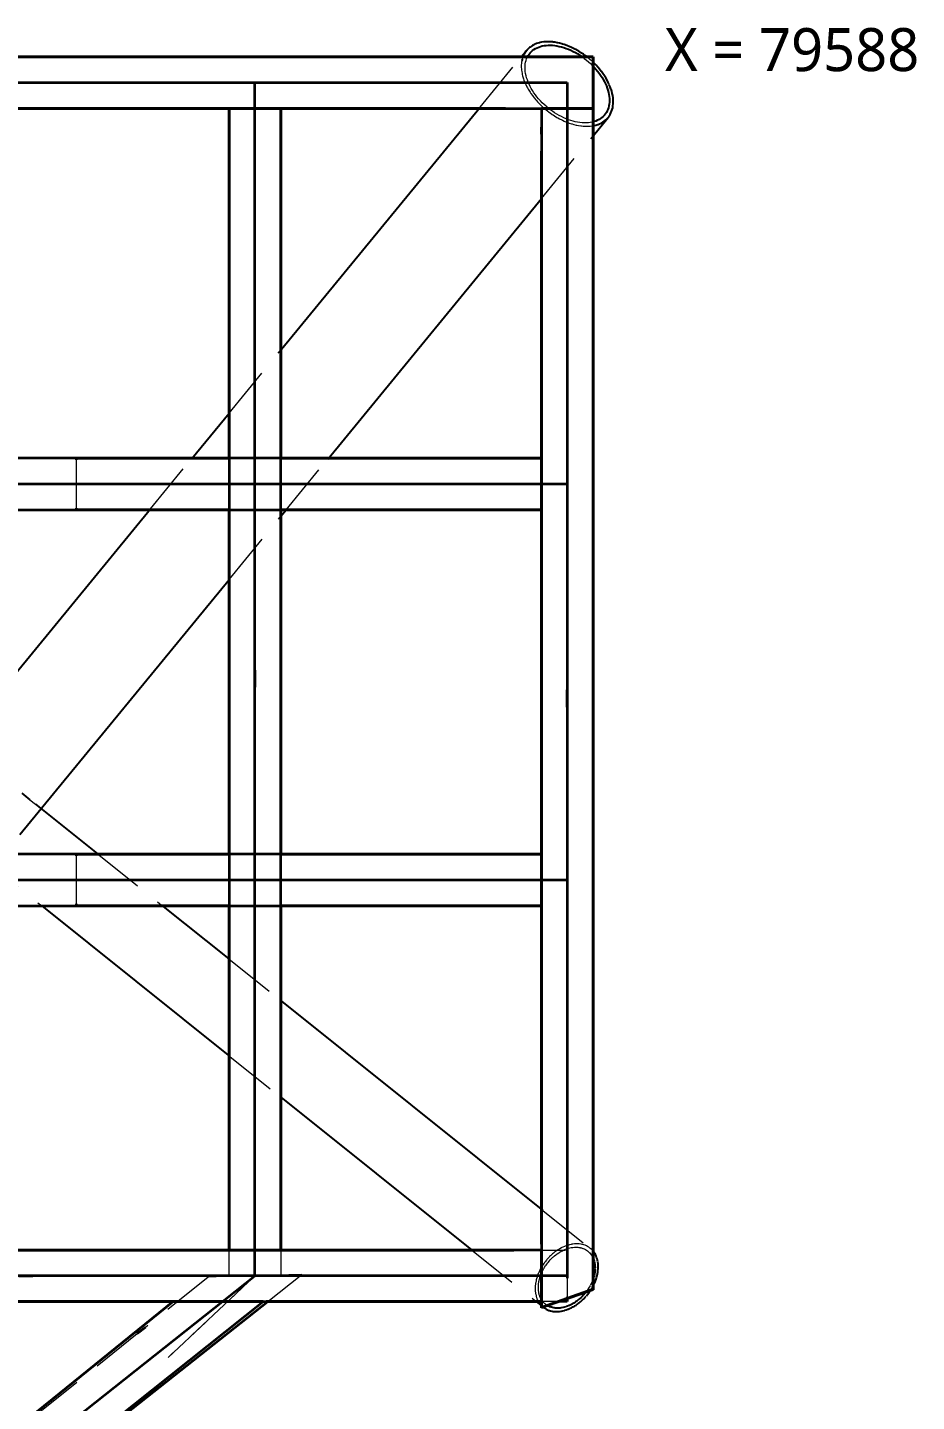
# Model space of a CAD drawing. Header units: millimetres. Extents: x -11795 to 47768, y 22971 to 65021.
# Drawn here: x 4687 to 7269, y 55231 to 59221 of the extents above; entities that cross this region are included whole.
import ezdxf

# ---------------------------------------------------------------- set-up
doc = ezdxf.new("R2010")
doc.units = ezdxf.units.MM
doc.linetypes.add('HIDDEN_50', pattern=[225, 150, -75])
for name, color, linetype, lineweight in [('PLATE_HIDDEN', 8, 'HIDDEN_50', 18), ('PLATE_VISIBLE', 7, 'Continuous', 35), ('PROFILE_HIDDEN', 9, 'HIDDEN_50', 18), ('PROFILE_VISIBLE', 4, 'Continuous', 25), ('TEXT', 2, 'Continuous', 25)]:
    doc.layers.add(name, color=color, linetype=linetype, lineweight=lineweight)
doc.styles.add('OpenSans', font='OpenSans-Regular.ttf')

msp = doc.modelspace()

# ---------------------------------------------------------------- linework, layer by layer
at = {"layer": 'PLATE_HIDDEN'}
for p, q in [((4754.9, 59061.4), (4480.2, 59061.4)), ((6254.9, 59061.4), (4754.9, 59061.4)), ((5347.9, 59061.4), (5347.9, 57559.4)), ((6254.9, 57561.4), (6254.9, 59061.4)), ((6195, 58986.4), (6075.1, 58986.4)), ((6179.9, 58931.5), (6179.9, 58986.4)), ((6179.9, 58986.4), (6184.6, 58986.4)), ((6179.9, 58861.6), (6179.9, 58911.5)), ((4829.9, 57825.5), (4829.9, 57966.1)), ((5272.9, 57824.6), (5272.9, 57974.2)), ((5274.9, 57970.8), (5424.9, 57970.8)), ((5422.9, 57974.2), (5422.9, 57824.6)), ((4754.9, 57895.8), (2502.9, 57895.8)), ((6254.9, 57895.8), (4754.9, 57895.8)), ((5424.9, 57820.8), (5274.9, 57820.8)), ((5347.9, 57559.4), (5347.9, 57355.1)), ((6254.9, 57297.4), (6254.9, 57561.4)), ((5347.9, 57305.2), (5347.9, 55595.8)), ((6254.9, 55588.8), (6254.9, 57247.6)), ((4829.9, 56675.8), (4829.9, 56815.8)), ((5272.9, 56667.8), (5272.9, 56817.4)), ((5274.9, 56820.8), (5424.9, 56820.8)), ((5422.9, 56817.4), (5422.9, 56667.8)), ((4754.9, 56745.8), (2502.9, 56745.8)), ((6254.9, 56745.8), (4754.9, 56745.8)), ((5424.9, 56670.8), (5274.9, 56670.8)), ((5347.9, 55770.7), (5347.9, 55773)), ((5347.9, 55773), (5347.9, 55595.8)), ((5347.9, 55663.4), (5347.9, 55770.7)), ((5272.9, 55595.8), (5272.9, 55670.6)), ((5280.8, 55670.8), (5420.7, 55670.8)), ((5422.9, 55670.6), (5422.9, 55595.8)), ((6100, 55670.8), (6254.9, 55670.8)), ((6179.9, 55617.9), (6179.9, 55687.7)), ((6254.9, 55670.8), (6254.9, 55534.8)), ((5347.9, 55595.8), (5347.9, 55663.4)), ((4702.4, 55595.8), (6254.9, 55595.8)), ((5347.9, 55595.8), (4982.3, 55306)), ((5212.2, 55592.3), (5029.5, 55445.7)), ((5095.5, 55358.5), (5347.9, 55595.8)), ((5483.6, 55599.2), (5212.2, 55592.3)), ((5422.9, 55595.8), (5272.9, 55595.8)), ((5347.9, 55595.8), (5273.5, 55525.8)), ((5385.5, 55521.7), (5483.6, 55599.2)), ((5273.5, 55525.8), (5095.5, 55358.5)), ((5380.7, 55520.8), (5121, 55520.8)), ((6229.9, 55520.8), (6180, 55520.8)), ((5006.2, 55427), (3560, 54266.4)), ((4982.3, 55306), (4710.4, 55090.6))]:
    msp.add_line(p, q, dxfattribs=at)
at = {"layer": 'PLATE_VISIBLE'}
for p, q in [((-1163.1, 59136.4), (6329.9, 59136.4)), ((6329.9, 59136.4), (2572.9, 59136.4)), ((6329.9, 59136.4), (6329.9, 58986.4)), ((6329.9, 58986.4), (6329.9, 59136.4)), ((-1238.1, 59061.4), (4754.9, 59061.4)), ((4754.9, 59061.4), (6254.9, 59061.4)), ((5347.9, 57559.4), (5347.9, 59061.4)), ((6254.9, 59061.4), (6254.9, 57561.4)), ((2572.9, 58986.4), (6329.9, 58986.4)), ((6075.1, 58986.4), (2628.4, 58986.4)), ((5272.9, 57974.2), (5272.9, 58986.4)), ((5272.9, 58986.4), (5422.9, 58986.4)), ((5422.9, 58986.4), (5272.9, 58986.4)), ((5272.9, 58986.4), (5272.9, 55670.8)), ((5422.9, 58986.4), (5422.9, 57974.2)), ((5422.9, 55670.8), (5422.9, 58986.4)), ((6329.9, 58986.4), (6179.9, 58986.4)), ((6179.9, 58986.4), (6179.9, 55504.9)), ((6184.6, 58986.4), (6329.9, 58986.4)), ((6329.9, 58986.4), (6195, 58986.4)), ((6329.9, 58986.4), (6329.9, 55555)), ((6329.9, 55558.2), (6329.9, 58986.4)), ((6179.9, 58911.5), (6179.9, 58931.5)), ((6179.9, 55687.7), (6179.9, 58861.6)), ((6179.9, 57970.8), (2572.9, 57970.8)), ((4829.9, 57970.8), (5274.9, 57970.8)), ((4829.9, 57966.1), (4829.9, 57970.8)), ((5424.9, 57970.8), (6179.9, 57970.8)), ((6179.9, 57820.8), (6179.9, 57970.8)), ((6179.9, 57970.8), (6179.9, 57820.8)), ((2497.9, 57895.8), (4754.9, 57895.8)), ((4754.9, 57895.8), (6254.9, 57895.8)), ((4829.9, 57820.8), (4829.9, 57825.5)), ((5272.9, 56817.4), (5272.9, 57824.6)), ((5422.9, 57824.6), (5422.9, 56817.4)), ((2572.9, 57820.8), (6179.9, 57820.8)), ((5274.9, 57820.8), (4829.9, 57820.8)), ((6179.9, 57820.8), (5424.9, 57820.8)), ((5347.9, 55595.8), (5347.9, 57559.4)), ((6254.9, 57561.4), (6254.9, 55588.8)), ((5347.9, 57355.1), (5347.9, 57305.2)), ((6254.9, 57247.6), (6254.9, 57297.4)), ((6179.9, 56820.8), (2572.9, 56820.8)), ((4829.9, 56820.8), (5274.9, 56820.8)), ((4829.9, 56815.8), (4829.9, 56820.8)), ((5424.9, 56820.8), (6179.9, 56820.8)), ((6179.9, 56820.8), (6179.9, 56670.8)), ((6179.9, 56670.8), (6179.9, 56820.8)), ((2497.9, 56745.8), (4754.9, 56745.8)), ((4754.9, 56745.8), (6254.9, 56745.8)), ((2572.9, 56670.8), (6179.9, 56670.8)), ((4829.9, 56670.8), (4829.9, 56675.8)), ((5274.9, 56670.8), (4829.9, 56670.8)), ((5272.9, 55670.6), (5272.9, 56667.8)), ((5422.9, 56667.8), (5422.9, 55670.6)), ((6179.9, 56670.8), (5424.9, 56670.8)), ((6179.9, 55670.8), (3189.4, 55670.8)), ((4471.6, 55670.8), (5280.8, 55670.8)), ((5272.9, 55670.8), (5422.9, 55670.8)), ((5420.7, 55670.8), (6100, 55670.8)), ((6179.9, 55520.8), (6179.9, 55670.8)), ((6254.9, 55595.8), (3188.8, 55595.8)), ((3331.5, 53997.8), (5347.9, 55595.8)), ((4662.5, 55595.8), (4702.4, 55595.8)), ((6179.9, 55503.1), (6179.9, 55617.9)), ((6179.9, 55504.9), (6329.9, 55558.2)), ((6329.9, 55555), (6179.9, 55503.1)), ((3189.4, 55520.8), (6179.9, 55520.8)), ((5121, 55520.8), (3217.7, 55520.8)), ((5110, 55520.8), (3322.8, 54076)), ((5110, 55520.8), (3322.8, 54076)), ((3342.1, 53906.8), (5385.5, 55521.7)), ((3342.1, 53906.7), (5371.5, 55520.8)), ((3342.1, 53906.7), (5371.5, 55520.8)), ((5371.5, 55520.8), (5110, 55520.8)), ((5371.5, 55520.8), (5110, 55520.8)), ((6180, 55520.8), (5380.7, 55520.8)), ((6254.9, 55520.8), (6229.9, 55520.8)), ((6254.9, 55534.8), (6254.9, 55520.8)), ((5029.5, 55445.7), (5006.2, 55427))]:
    msp.add_line(p, q, dxfattribs=at)
at = {"layer": 'PROFILE_HIDDEN'}
for p, q in [((6001.6, 58989.9), (6122.1, 59136.7)), ((6121.8, 59117.5), (6121.4, 59111.8)), ((6121.4, 59111.8), (6121.4, 59108.8)), ((6121.4, 59108.8), (6121.4, 59105.9)), ((6121.4, 59105.9), (6121.8, 59099.9)), ((6122.2, 59120.2), (6121.8, 59117.5)), ((6121.8, 59099.9), (6122.1, 59096.9)), ((6122.6, 59123.1), (6122.2, 59120.2)), ((6123.1, 59125.8), (6122.6, 59123.1)), ((6124.4, 59130.9), (6124, 59129.6)), ((6125.2, 59133.6), (6124.4, 59130.9)), ((6126.1, 59136.1), (6125.2, 59133.6)), ((6132.3, 59104.6), (6132.5, 59110.2)), ((6132.4, 59098.9), (6132.3, 59104.6)), ((6132.5, 59110.2), (6133, 59115.6)), ((6133, 59115.6), (6134, 59120.8)), ((6134, 59120.8), (6135.3, 59125.8)), ((6135.3, 59125.8), (6136.9, 59130.7)), ((6136.9, 59130.7), (6139, 59135.3)), ((6139, 59135.3), (6140.2, 59137.4)), ((6301.2, 59133.8), (6304.3, 59131.5)), ((6304.3, 59131.5), (6310.4, 59126.8)), ((6310.4, 59126.8), (6316.3, 59121.8)), ((6314.6, 59133.6), (6312, 59135.6)), ((6320.8, 59128.4), (6314.6, 59133.6)), ((6316.3, 59121.8), (6322.1, 59116.6)), ((6321.8, 59127.5), (6320.8, 59128.4)), ((6326.8, 59123), (6321.8, 59127.5)), ((6322.1, 59116.6), (6327.6, 59111.2)), ((6329.7, 59120.3), (6326.8, 59123)), ((6327.6, 59111.2), (6330.3, 59108.5)), ((6122.1, 59096.9), (6122.5, 59093.8)), ((6122.5, 59093.8), (6123.6, 59087.5)), ((6123.6, 59087.5), (6124.3, 59084.6)), ((6124.3, 59084.6), (6125.1, 59081.2)), ((6125.1, 59081.2), (6126.9, 59074.8)), ((6126.9, 59074.8), (6127.9, 59071.9)), ((6127.9, 59071.9), (6129.1, 59068.4)), ((6129.1, 59068.4), (6131.6, 59061.9)), ((6131.6, 59061.9), (6132.9, 59059.1)), ((6133, 59093.1), (6132.4, 59098.9)), ((6133.9, 59087.2), (6133, 59093.1)), ((6135.2, 59081.1), (6133.9, 59087.2)), ((6136.8, 59075), (6135.2, 59081.1)), ((6138.9, 59068.9), (6136.8, 59075)), ((6141.2, 59062.7), (6138.9, 59068.9)), ((6143.9, 59056.5), (6141.2, 59062.7)), ((6132.9, 59059.1), (6134.5, 59055.4)), ((6134.5, 59055.4), (6137.7, 59049)), ((6137.7, 59049), (6139.2, 59046.3)), ((6139.2, 59046.3), (6141.3, 59042.5)), ((6141.3, 59042.5), (6145.1, 59036.1)), ((6147, 59050.2), (6143.9, 59056.5)), ((6145.1, 59036.1), (6146.8, 59033.5)), ((6146.8, 59033.5), (6149.3, 59029.7)), ((6150.3, 59044.1), (6147, 59050.2)), ((6149.3, 59029.7), (6153.8, 59023.5)), ((6154, 59037.9), (6150.3, 59044.1)), ((6153.8, 59023.5), (6155.6, 59021.1)), ((6158, 59031.8), (6154, 59037.9)), ((6155.6, 59021.1), (6158.5, 59017.3)), ((6162.3, 59025.8), (6158, 59031.8)), ((6166.9, 59019.9), (6162.3, 59025.8)), ((6171.7, 59014.1), (6166.9, 59019.9)), ((6158.5, 59017.3), (6163.5, 59011.2)), ((6163.5, 59011.2), (6165.4, 59009)), ((6165.4, 59009), (6168.8, 59005.2)), ((6168.8, 59005.2), (6174.3, 58999.4)), ((6176.8, 59008.4), (6171.7, 59014.1)), ((6174.3, 58999.4), (6176.3, 58997.5)), ((6176.3, 58997.5), (6180, 58993.8)), ((6182.1, 59002.9), (6176.8, 59008.4)), ((6180, 58993.8), (6185.9, 58988.3)), ((6187.7, 58997.5), (6182.1, 59002.9)), ((6185.9, 58988.3), (6187, 58987.5)), ((6193.4, 58992.3), (6187.7, 58997.5)), ((6190, 58984.8), (6192.1, 58983.1)), ((6192.1, 58983.1), (6198.4, 58978)), ((6196.4, 58989.8), (6193.4, 58992.3)), ((6205.5, 58982.5), (6202.4, 58984.9)), ((6211.7, 58978), (6205.5, 58982.5)), ((6198.4, 58978), (6200.4, 58976.5)), ((6200.4, 58976.5), (6204.8, 58973.1)), ((6204.8, 58973.1), (6211.4, 58968.5)), ((6211.4, 58968.5), (6213.5, 58967.2)), ((6218.1, 58973.7), (6211.7, 58978)), ((6213.5, 58967.2), (6218.2, 58964.2)), ((6224.6, 58969.6), (6218.1, 58973.7)), ((6218.2, 58964.2), (6225, 58960.1)), ((6231.2, 58965.8), (6224.6, 58969.6)), ((6225, 58960.1), (6227, 58959)), ((6227, 58959), (6231.9, 58956.2)), ((6237.9, 58962.3), (6231.2, 58965.8)), ((6231.9, 58956.2), (6238.9, 58952.7)), ((6244.6, 58959.1), (6237.9, 58962.3)), ((6238.9, 58952.7), (6240.8, 58951.8)), ((6240.8, 58951.8), (6245.9, 58949.4)), ((6251.3, 58956.2), (6244.6, 58959.1)), ((6245.9, 58949.4), (6252.9, 58946.4)), ((6258.1, 58953.5), (6251.3, 58956.2)), ((6252.9, 58946.4), (6254.7, 58945.8)), ((6254.7, 58945.8), (6260, 58943.8)), ((6264.8, 58951.2), (6258.1, 58953.5)), ((6260, 58943.8), (6267, 58941.4)), ((6271.6, 58949.2), (6264.8, 58951.2)), ((6267, 58941.4), (6268.7, 58941)), ((6268.7, 58941), (6274, 58939.4)), ((6278.2, 58947.6), (6271.6, 58949.2)), ((6284.8, 58946.3), (6278.2, 58947.6)), ((6291.3, 58945.3), (6284.8, 58946.3)), ((6297.7, 58944.6), (6291.3, 58945.3)), ((6304, 58944.3), (6297.7, 58944.6)), ((6310.1, 58944.3), (6304, 58944.3)), ((6316.1, 58944.7), (6310.1, 58944.3)), ((6321.8, 58945.4), (6316.1, 58944.7)), ((6327.4, 58946.5), (6321.8, 58945.4)), ((6330, 58947.2), (6327.4, 58946.5)), ((6180.2, 58724.4), (6326, 58902.1)), ((6274, 58939.4), (6281, 58937.7)), ((6281, 58937.7), (6282.5, 58937.4)), ((6282.5, 58937.4), (6287.8, 58936.3)), ((6287.8, 58936.3), (6294.6, 58935.3)), ((6294.6, 58935.3), (6296, 58935.2)), ((6296, 58935.2), (6301.3, 58934.6)), ((6301.3, 58934.6), (6307.8, 58934.3)), ((6307.8, 58934.3), (6309, 58934.3)), ((6309, 58934.3), (6314.2, 58934.3)), ((6314.2, 58934.3), (6320.5, 58934.6)), ((6320.5, 58934.6), (6321.5, 58934.8)), ((6321.5, 58934.8), (6326.5, 58935.3)), ((6326.5, 58935.3), (6329.4, 58935.8)), ((5272.7, 58101.3), (5424.8, 58286.7)), ((5044.4, 57823.1), (5164.9, 57969.9)), ((5438.5, 57820.3), (5559, 57967.1)), ((5273.7, 57619.4), (5419.5, 57797.1)), ((4694.5, 56978.5), (4710.1, 56966)), ((4541.8, 56820.1), (4729, 56670.2)), ((4889.5, 56822.4), (5076.7, 56672.5)), ((5271.7, 56516.4), (5419.9, 56397.7)), ((5275, 56233.1), (5423.2, 56114.4)), ((6184.3, 55785.8), (6320.8, 55676.5)), ((5977, 55671.1), (6164.2, 55521.2)), ((6223.6, 55668.3), (6220.8, 55666.2)), ((6228.2, 55671.3), (6223.6, 55668.3)), ((6229.9, 55672.3), (6228.2, 55671.3)), ((6232.9, 55674.2), (6229.9, 55672.3)), ((6237.7, 55676.8), (6232.9, 55674.2)), ((6234.6, 55665.6), (6239.1, 55668.1)), ((6239.2, 55677.6), (6237.7, 55676.8)), ((6239.1, 55668.1), (6240.6, 55668.8)), ((6242.4, 55679.1), (6239.2, 55677.6)), ((6240.6, 55668.8), (6243.7, 55670.3)), ((6247.2, 55681.3), (6242.4, 55679.1)), ((6243.7, 55670.3), (6248.2, 55672.3)), ((6248.8, 55681.8), (6247.2, 55681.3)), ((6248.2, 55672.3), (6249.7, 55672.8)), ((6252.1, 55683.1), (6248.8, 55681.8)), ((6249.7, 55672.8), (6252.8, 55674)), ((6256.9, 55684.7), (6252.1, 55683.1)), ((6252.8, 55674), (6257.4, 55675.5)), ((6258.3, 55685.1), (6256.9, 55684.7)), ((6257.4, 55675.5), (6258.7, 55675.9)), ((6261.7, 55686.1), (6258.3, 55685.1)), ((6258.7, 55675.9), (6261.9, 55676.7)), ((6266.5, 55687.1), (6261.7, 55686.1)), ((6261.9, 55676.7), (6266.5, 55677.7)), ((6267.9, 55687.4), (6266.5, 55687.1)), ((6266.5, 55677.7), (6267.7, 55677.8)), ((6267.7, 55677.8), (6270.9, 55678.3)), ((6271.3, 55687.9), (6267.9, 55687.4)), ((6270.9, 55678.3), (6275.4, 55678.7)), ((6276, 55688.5), (6271.3, 55687.9)), ((6275.4, 55678.7), (6276.5, 55678.8)), ((6277.2, 55688.5), (6276, 55688.5)), ((6276.5, 55678.8), (6279.8, 55678.9)), ((6280.6, 55688.7), (6277.2, 55688.5)), ((6279.8, 55678.9), (6284, 55678.7)), ((6285.2, 55688.7), (6280.6, 55688.7)), ((6284, 55678.7), (6285.1, 55678.6)), ((6285.1, 55678.6), (6288.2, 55678.3)), ((6286.3, 55688.6), (6285.2, 55688.7)), ((6289.7, 55688.4), (6286.3, 55688.6)), ((6288.2, 55678.3), (6292.3, 55677.6)), ((6294, 55687.8), (6289.7, 55688.4)), ((6292.3, 55677.6), (6293.2, 55677.4)), ((6293.2, 55677.4), (6296.3, 55676.7)), ((6295, 55687.6), (6294, 55687.8)), ((6298.3, 55687), (6295, 55687.6)), ((6296.3, 55676.7), (6300.1, 55675.4)), ((6302.4, 55685.9), (6298.3, 55687)), ((6300.1, 55675.4), (6300.9, 55675.1)), ((6300.9, 55675.1), (6303.8, 55674)), ((6303.3, 55685.6), (6302.4, 55685.9)), ((6306.4, 55684.5), (6303.3, 55685.6)), ((6303.8, 55674), (6307.3, 55672.2)), ((6310.3, 55682.9), (6306.4, 55684.5)), ((6307.3, 55672.2), (6308, 55671.8)), ((6308, 55671.8), (6310.7, 55670.2)), ((6311, 55682.5), (6310.3, 55682.9)), ((6310.7, 55670.2), (6313.8, 55668)), ((6314, 55681), (6311, 55682.5)), ((6313.8, 55668), (6314.4, 55667.5)), ((6317.5, 55678.9), (6314, 55681)), ((6318.1, 55678.4), (6317.5, 55678.9)), ((6320.8, 55676.5), (6318.1, 55678.4)), ((6324, 55673.8), (6320.8, 55676.5)), ((6324.5, 55673.4), (6324, 55673.8)), ((6326.9, 55671), (6324.5, 55673.4)), ((6328.3, 55669.4), (6326.9, 55671)), ((6187.3, 55632.2), (6184, 55627.4)), ((6188.8, 55634.2), (6187.3, 55632.2)), ((6190.7, 55636.8), (6188.8, 55634.2)), ((6194.3, 55641.3), (6190.7, 55636.8)), ((6193.3, 55627.1), (6195.1, 55629.7)), ((6195.9, 55643.1), (6194.3, 55641.3)), ((6195.1, 55629.7), (6198.4, 55634)), ((6198.1, 55645.7), (6195.9, 55643.1)), ((6202, 55649.9), (6198.1, 55645.7)), ((6198.4, 55634), (6199.9, 55635.8)), ((6199.9, 55635.8), (6201.9, 55638.2)), ((6201.9, 55638.2), (6205.6, 55642.3)), ((6203.7, 55651.5), (6202, 55649.9)), ((6206.1, 55654), (6203.7, 55651.5)), ((6205.6, 55642.3), (6207.1, 55643.9)), ((6210.3, 55657.8), (6206.1, 55654)), ((6207.1, 55643.9), (6209.4, 55646.2)), ((6209.4, 55646.2), (6213.3, 55649.9)), ((6212, 55659.2), (6210.3, 55657.8)), ((6214.7, 55661.5), (6212, 55659.2)), ((6213.3, 55649.9), (6214.9, 55651.3)), ((6219.1, 55665), (6214.7, 55661.5)), ((6214.9, 55651.3), (6217.4, 55653.5)), ((6217.4, 55653.5), (6221.6, 55656.8)), ((6220.8, 55666.2), (6219.1, 55665)), ((6221.6, 55656.8), (6223.2, 55658)), ((6223.2, 55658), (6225.9, 55660)), ((6225.9, 55660), (6230.2, 55662.9)), ((6230.2, 55662.9), (6231.8, 55663.8)), ((6231.8, 55663.8), (6234.6, 55665.6)), ((6314.4, 55667.5), (6316.8, 55665.5)), ((6316.8, 55665.5), (6319.6, 55662.8)), ((6319.6, 55662.8), (6320, 55662.3)), ((6320, 55662.3), (6322.2, 55659.8)), ((6322.2, 55659.8), (6324.6, 55656.7)), ((6324.6, 55656.7), (6324.9, 55656.2)), ((6324.9, 55656.2), (6326.7, 55653.3)), ((6326.7, 55653.3), (6328.7, 55649.8)), ((6328.7, 55649.8), (6328.9, 55649.3)), ((6328.9, 55649.3), (6329.6, 55647.7)), ((6167, 55592), (6165.5, 55586.8)), ((6167.9, 55594.6), (6167, 55592)), ((6168.7, 55597.2), (6167.9, 55594.6)), ((6170.7, 55602.4), (6168.7, 55597.2)), ((6171.8, 55604.8), (6170.7, 55602.4)), ((6173, 55607.5), (6171.8, 55604.8)), ((6175.4, 55612.6), (6173, 55607.5)), ((6174.2, 55586.8), (6174.9, 55589.3)), ((6174.9, 55589.3), (6175.6, 55591.7)), ((6176.6, 55614.9), (6175.4, 55612.6)), ((6175.6, 55591.7), (6177.3, 55596.6)), ((6178.1, 55617.6), (6176.6, 55614.9)), ((6177.3, 55596.6), (6178.2, 55599)), ((6180.9, 55622.6), (6178.1, 55617.6)), ((6178.2, 55599), (6178.7, 55600.3)), ((6180.2, 55604), (6181.3, 55606.4)), ((6182.3, 55624.7), (6180.9, 55622.6)), ((6181.3, 55606.4), (6182.4, 55608.7)), ((6184, 55627.4), (6182.3, 55624.7)), ((6182.4, 55608.7), (6183.6, 55611.2)), ((6183.6, 55611.2), (6186.2, 55615.9)), ((6186.2, 55615.9), (6187.5, 55618.1)), ((6187.5, 55618.1), (6189, 55620.6)), ((6189, 55620.6), (6191.9, 55625.2)), ((6191.9, 55625.2), (6193.3, 55627.1)), ((6161.8, 55564), (6161.6, 55561.3)), ((6161.6, 55561.3), (6161.6, 55556.4)), ((6161.6, 55556.4), (6161.7, 55554.3)), ((6161.7, 55554.3), (6161.9, 55551.5)), ((6161.9, 55566.3), (6161.8, 55564)), ((6162.4, 55571.4), (6161.9, 55566.3)), ((6161.9, 55551.5), (6162.4, 55546.8)), ((6162.8, 55574.1), (6162.4, 55571.4)), ((6163.2, 55576.5), (6162.8, 55574.1)), ((6164.2, 55581.6), (6163.2, 55576.5)), ((6164.9, 55584.3), (6164.2, 55581.6)), ((6165.5, 55586.8), (6164.9, 55584.3)), ((6170.8, 55562.7), (6171, 55567.4)), ((6170.8, 55560.6), (6170.8, 55562.7)), ((6170.9, 55558), (6170.8, 55560.6)), ((6171.2, 55553.5), (6170.9, 55558)), ((6171, 55567.4), (6171.2, 55570)), ((6171.2, 55570), (6171.4, 55572.2)), ((6171.4, 55551.7), (6171.2, 55553.5)), ((6171.4, 55572.2), (6172.1, 55577)), ((6171.8, 55549.1), (6171.4, 55551.7)), ((6172.6, 55544.8), (6171.8, 55549.1)), ((6172.1, 55577), (6172.6, 55579.6)), ((6172.6, 55579.6), (6173, 55581.9)), ((6173, 55581.9), (6174.2, 55586.8)), ((6312.7, 55553.3), (6309.6, 55549.2)), ((6315.7, 55557.9), (6312.7, 55553.3)), ((6318.6, 55562.5), (6315.9, 55558.1)), ((6321.3, 55567.2), (6318.6, 55562.5)), ((6323.7, 55572), (6321.4, 55567.4)), ((6322.1, 55553.4), (6323.7, 55555.8)), ((6326, 55576.8), (6323.7, 55572)), ((6323.9, 55556), (6326.7, 55560.7)), ((6328, 55581.7), (6326, 55576.9)), ((6326.7, 55560.7), (6328.1, 55563.2)), ((6328.9, 55584.1), (6328, 55581.7)), ((6162.4, 55546.8), (6162.7, 55544.9)), ((6162.7, 55544.9), (6163.1, 55542.2)), ((6163.1, 55542.2), (6164.1, 55537.8)), ((6164.1, 55537.8), (6164.6, 55536.1)), ((6164.6, 55536.1), (6165.4, 55533.5)), ((6165.4, 55533.5), (6166.9, 55529.3)), ((6166.9, 55529.3), (6167.5, 55527.8)), ((6167.5, 55527.8), (6168.6, 55525.3)), ((6168.6, 55525.3), (6169.6, 55523.4)), ((6173.1, 55543.1), (6172.6, 55544.8)), ((6173.7, 55540.7), (6173.1, 55543.1)), ((6175, 55536.7), (6173.7, 55540.7)), ((6175.6, 55535.2), (6175, 55536.7)), ((6176.6, 55532.9), (6175.6, 55535.2)), ((6178.4, 55529.2), (6176.6, 55532.9)), ((6178.8, 55528.6), (6178.4, 55529.2)), ((6182.7, 55522.5), (6181.6, 55524.1)), ((6183.6, 55521.4), (6182.7, 55522.5)), ((6185.2, 55519.4), (6183.6, 55521.4)), ((6187.9, 55516.6), (6185.2, 55519.4)), ((6188.9, 55515.8), (6187.9, 55516.6)), ((6190.8, 55514), (6188.9, 55515.8)), ((6193.9, 55511.7), (6190.8, 55514)), ((6194.9, 55511), (6193.9, 55511.7)), ((6196, 55510.3), (6194.9, 55511)), ((6181.2, 55507.9), (6181.7, 55507.4)), ((6181.7, 55507.4), (6182.7, 55506.5))]:
    msp.add_line(p, q, dxfattribs=at)
at = {"layer": 'PROFILE_VISIBLE'}
for p, q in [((6188.3, 59179.3), (6186.3, 59179.1)), ((6192.4, 59179.7), (6188.3, 59179.3)), ((6198.7, 59179.8), (6192.4, 59179.7)), ((6200.8, 59179.8), (6198.7, 59179.8)), ((6205.2, 59179.7), (6200.8, 59179.8)), ((6211.8, 59179.1), (6205.2, 59179.7)), ((6122.1, 59136.7), (6137.9, 59156)), ((6128, 59140.7), (6127, 59138.6)), ((6129.2, 59143.3), (6128, 59140.7)), ((6131.8, 59147.8), (6129.2, 59143.3)), ((6133, 59149.6), (6131.8, 59147.8)), ((6134.7, 59152), (6133, 59149.6)), ((6137.9, 59156), (6134.7, 59152)), ((6139.4, 59157.5), (6137.9, 59156)), ((6141.5, 59159.7), (6139.4, 59157.5)), ((6140.2, 59137.4), (6141.3, 59139.6)), ((6141.3, 59139.6), (6144.1, 59143.7)), ((6145.3, 59163.1), (6141.5, 59159.7)), ((6144.1, 59143.7), (6147.1, 59147.6)), ((6147, 59164.4), (6145.3, 59163.1)), ((6149.5, 59166.2), (6147, 59164.4)), ((6147.1, 59147.6), (6150.5, 59151.1)), ((6154, 59169), (6149.5, 59166.2)), ((6150.5, 59151.1), (6154.2, 59154.4)), ((6155.8, 59170), (6154, 59169)), ((6154.2, 59154.4), (6158.2, 59157.4)), ((6158.8, 59171.5), (6155.8, 59170)), ((6158.2, 59157.4), (6162.5, 59160.1)), ((6163.8, 59173.7), (6158.8, 59171.5)), ((6162.5, 59160.1), (6167.1, 59162.4)), ((6165.7, 59174.4), (6163.8, 59173.7)), ((6169.1, 59175.6), (6165.7, 59174.4)), ((6167.1, 59162.4), (6172, 59164.5)), ((6174.6, 59177.1), (6169.1, 59175.6)), ((6172, 59164.5), (6177.1, 59166.2)), ((6176.6, 59177.5), (6174.6, 59177.1)), ((6180.3, 59178.3), (6176.6, 59177.5)), ((6177.1, 59166.2), (6182.4, 59167.6)), ((6186.3, 59179.1), (6180.3, 59178.3)), ((6182.4, 59167.6), (6188, 59168.7)), ((6188, 59168.7), (6193.7, 59169.4)), ((6193.7, 59169.4), (6199.7, 59169.7)), ((6199.7, 59169.7), (6205.8, 59169.8)), ((6205.8, 59169.8), (6212.1, 59169.5)), ((6213.8, 59178.9), (6211.8, 59179.1)), ((6212.1, 59169.5), (6218.4, 59168.8)), ((6218.5, 59178.3), (6213.8, 59178.9)), ((6218.4, 59168.8), (6225, 59167.8)), ((6225.4, 59177.1), (6218.5, 59178.3)), ((6225, 59167.8), (6231.5, 59166.5)), ((6227.3, 59176.7), (6225.4, 59177.1)), ((6232.3, 59175.6), (6227.3, 59176.7)), ((6231.5, 59166.5), (6238.2, 59164.8)), ((6239.2, 59173.7), (6232.3, 59175.6)), ((6238.2, 59164.8), (6244.9, 59162.9)), ((6241.1, 59173.1), (6239.2, 59173.7)), ((6246.3, 59171.5), (6241.1, 59173.1)), ((6244.9, 59162.9), (6251.7, 59160.5)), ((6253.3, 59169), (6246.3, 59171.5)), ((6251.7, 59160.5), (6258.4, 59157.9)), ((6255.1, 59168.3), (6253.3, 59169)), ((6260.4, 59166.2), (6255.1, 59168.3)), ((6258.4, 59157.9), (6265.2, 59155)), ((6267.4, 59163.1), (6260.4, 59166.2)), ((6265.2, 59155), (6271.9, 59151.8)), ((6269, 59162.3), (6267.4, 59163.1)), ((6274.4, 59159.7), (6269, 59162.3)), ((6271.9, 59151.8), (6278.6, 59148.2)), ((6281.3, 59156), (6274.4, 59159.7)), ((6278.6, 59148.2), (6285.2, 59144.5)), ((6282.8, 59155.1), (6281.3, 59156)), ((6288.2, 59152), (6282.8, 59155.1)), ((6285.2, 59144.5), (6291.7, 59140.4)), ((6295, 59147.8), (6288.2, 59152)), ((6291.7, 59140.4), (6298, 59136.1)), ((6296.3, 59146.9), (6295, 59147.8)), ((6301.6, 59143.3), (6296.3, 59146.9)), ((6308.2, 59138.5), (6301.6, 59143.3)), ((6123.7, 59128.4), (6123.1, 59125.8)), ((6124, 59129.6), (6123.7, 59128.4)), ((6127, 59138.6), (6126.1, 59136.1)), ((6298, 59136.1), (6301.2, 59133.8)), ((6309.4, 59137.6), (6308.2, 59138.5)), ((6312, 59135.6), (6309.4, 59137.6)), ((6332.7, 59117.5), (6329.7, 59120.3)), ((6330.3, 59108.5), (6333, 59105.7)), ((6333.5, 59116.6), (6332.7, 59117.5)), ((6333, 59105.7), (6338.1, 59100)), ((6338.3, 59111.8), (6333.5, 59116.6)), ((6338.1, 59100), (6342.9, 59094.2)), ((6343.7, 59105.9), (6338.3, 59111.8)), ((6344.3, 59105.1), (6343.7, 59105.9)), ((6348.8, 59099.9), (6344.3, 59105.1)), ((6353.7, 59093.7), (6348.8, 59099.9)), ((6342.9, 59094.2), (6347.5, 59088.3)), ((6347.5, 59088.3), (6351.8, 59082.3)), ((6351.8, 59082.3), (6355.8, 59076.2)), ((6354.2, 59093), (6353.7, 59093.7)), ((6358.3, 59087.5), (6354.2, 59093)), ((6355.8, 59076.2), (6359.4, 59070)), ((6362.6, 59081.2), (6358.3, 59087.5)), ((6359.4, 59070), (6362.8, 59063.8)), ((6363, 59080.5), (6362.6, 59081.2)), ((6362.8, 59063.8), (6365.9, 59057.6)), ((6366.6, 59074.8), (6363, 59080.5)), ((6370.3, 59068.4), (6366.6, 59074.8)), ((6370.6, 59067.8), (6370.3, 59068.4)), ((6373.7, 59061.9), (6370.6, 59067.8)), ((6376.7, 59055.4), (6373.7, 59061.9)), ((6365.9, 59057.6), (6368.6, 59051.4)), ((6368.6, 59051.4), (6370.9, 59045.2)), ((6370.9, 59045.2), (6372.9, 59039.1)), ((6372.9, 59039.1), (6374.6, 59032.9)), ((6374.6, 59032.9), (6375.9, 59026.9)), ((6375.9, 59026.9), (6376.8, 59021)), ((6376.8, 59021), (6377.3, 59015.1)), ((6379.5, 59048.9), (6376.9, 59055)), ((6381.8, 59042.5), (6379.5, 59048.9)), ((6383.8, 59036.1), (6381.9, 59042.1)), ((6385.5, 59029.7), (6383.8, 59036.1)), ((6386.8, 59023.4), (6385.5, 59029.5)), ((6387.7, 59017.2), (6386.8, 59023.4)), ((5424.8, 58286.7), (6001.6, 58989.9)), ((6187, 58987.5), (6188, 58986.6)), ((6188, 58986.6), (6190, 58984.8)), ((6199.4, 58987.3), (6196.4, 58989.8)), ((6202.4, 58984.9), (6199.4, 58987.3)), ((6372.8, 58983.4), (6370.8, 58978.8)), ((6374.5, 58988.2), (6372.8, 58983.4)), ((6375.8, 58993.3), (6374.5, 58988.2)), ((6376.7, 58998.5), (6375.8, 58993.3)), ((6377.3, 59003.9), (6376.7, 58998.5)), ((6377.3, 59015.1), (6377.5, 59009.4)), ((6377.5, 59009.4), (6377.3, 59003.9)), ((6383.7, 58978), (6385.4, 58983)), ((6385.4, 58983.2), (6386.7, 58988.3)), ((6386.7, 58988.3), (6387.6, 58993.8)), ((6387.6, 58993.9), (6388.2, 58999.4)), ((6388.2, 59011.2), (6387.7, 59017.1)), ((6388.4, 59005.2), (6388.2, 59011.2)), ((6388.2, 58999.4), (6388.4, 59005.2)), ((6326, 58902.1), (6373.5, 58960)), ((6332.7, 58947.9), (6330, 58947.2)), ((6337.8, 58949.6), (6332.7, 58947.9)), ((6342.7, 58951.6), (6337.8, 58949.6)), ((6347.2, 58954), (6342.7, 58951.6)), ((6344.1, 58939.7), (6348.5, 58941.4)), ((6351.6, 58956.7), (6347.2, 58954)), ((6348.5, 58941.4), (6353.4, 58943.8)), ((6355.6, 58959.7), (6351.6, 58956.7)), ((6353.4, 58943.8), (6354, 58944.1)), ((6354, 58944.1), (6358, 58946.4)), ((6359.3, 58963), (6355.6, 58959.7)), ((6358, 58946.4), (6362.4, 58949.4)), ((6362.7, 58966.5), (6359.3, 58963)), ((6362.4, 58949.4), (6362.8, 58949.7)), ((6365.7, 58970.4), (6362.7, 58966.5)), ((6362.8, 58949.7), (6366.4, 58952.6)), ((6368.4, 58974.5), (6365.7, 58970.4)), ((6366.4, 58952.6), (6370.1, 58956.2)), ((6370.8, 58978.8), (6368.4, 58974.5)), ((6370.4, 58956.5), (6373.5, 58960)), ((6373.5, 58960), (6376.6, 58964.1)), ((6376.8, 58964.4), (6379.3, 58968.5)), ((6379.3, 58968.5), (6381.7, 58973.1)), ((6381.8, 58973.4), (6383.7, 58978)), ((6329.4, 58935.8), (6332.4, 58936.3)), ((6332.4, 58936.3), (6333.2, 58936.5)), ((6333.2, 58936.5), (6338, 58937.7)), ((6338, 58937.7), (6343.4, 58939.4)), ((6343.4, 58939.4), (6344.1, 58939.7)), ((5559, 57967.1), (6180.2, 58724.4)), ((5164.9, 57969.9), (5272.7, 58101.3)), ((4486.6, 57143.1), (5044.4, 57823.1)), ((5419.5, 57797.1), (5438.5, 57820.3)), ((4665.2, 56877.6), (5273.7, 57619.4)), ((4671.1, 56997.2), (4694.5, 56978.5)), ((4710.1, 56966), (4889.5, 56822.4)), ((4729, 56670.2), (5275, 56233.1)), ((5076.7, 56672.5), (5271.7, 56516.4)), ((5419.9, 56397.7), (6184.3, 55785.8)), ((5423.2, 56114.4), (5977, 55671.1)), ((6329.7, 55667.9), (6328.3, 55669.4)), ((6330.1, 55667.4), (6329.7, 55667.9)), ((6329.6, 55647.7), (6330.4, 55646)), ((6332.2, 55664.6), (6330.1, 55667.4)), ((6330.4, 55646), (6331.8, 55642.1)), ((6331.9, 55641.7), (6333, 55638)), ((6334.5, 55661.1), (6332.2, 55664.6)), ((6333, 55638), (6334, 55633.8)), ((6334, 55633.4), (6334.7, 55629.5)), ((6334.8, 55660.6), (6334.5, 55661.1)), ((6334.7, 55629.5), (6335.2, 55625)), ((6336.6, 55657.4), (6334.8, 55660.6)), ((6338.5, 55653.5), (6336.6, 55657.4)), ((6338.6, 55653), (6338.5, 55653.5)), ((6340.1, 55649.4), (6338.6, 55653)), ((6341.4, 55645.2), (6340.1, 55649.4)), ((6342.6, 55640.8), (6341.6, 55644.7)), ((6343.4, 55636.3), (6342.6, 55640.8)), ((6344.1, 55631.6), (6343.5, 55635.9)), ((6344.4, 55626.8), (6344.1, 55631.6)), ((6178.7, 55600.3), (6179.2, 55601.5)), ((6179.2, 55601.5), (6180.2, 55604)), ((6331.3, 55591.5), (6329.8, 55586.6)), ((6332.6, 55596.3), (6331.3, 55591.5)), ((6333.7, 55601.3), (6332.6, 55596.4)), ((6334.4, 55606), (6333.7, 55601.3)), ((6335, 55611), (6334.5, 55606.2)), ((6335.3, 55615.5), (6335, 55611)), ((6335.2, 55624.7), (6335.4, 55620.4)), ((6335.4, 55620.4), (6335.3, 55615.8)), ((6338.3, 55586.2), (6339.9, 55591.4)), ((6339.9, 55591.4), (6341.3, 55596.5)), ((6341.3, 55596.6), (6342.5, 55601.7)), ((6342.5, 55601.7), (6343.4, 55606.7)), ((6343.4, 55606.9), (6344, 55612)), ((6344, 55612), (6344.4, 55616.7)), ((6344.4, 55617), (6344.6, 55622)), ((6344.6, 55622), (6344.5, 55626.5)), ((6309.4, 55548.9), (6306, 55544.7)), ((6317.4, 55546.6), (6320.5, 55551)), ((6320.5, 55551), (6322.1, 55553.4)), ((6328.1, 55563.2), (6329.4, 55565.7)), ((6329.8, 55586.6), (6328.9, 55584.1)), ((6329.5, 55565.8), (6332, 55570.7)), ((6332, 55570.7), (6334.3, 55575.8)), ((6334.4, 55575.9), (6336.4, 55581)), ((6336.4, 55581), (6338.3, 55586.2)), ((6164.2, 55521.2), (6183.7, 55505.6)), ((6169.6, 55523.4), (6170.6, 55521.5)), ((6170.6, 55521.5), (6171.4, 55520.2)), ((6171.4, 55520.2), (6172.8, 55517.9)), ((6172.8, 55517.9), (6175.2, 55514.5)), ((6175.2, 55514.5), (6176.1, 55513.4)), ((6176.1, 55513.4), (6177.8, 55511.3)), ((6177.8, 55511.3), (6180.7, 55508.3)), ((6179.2, 55527.9), (6178.8, 55528.6)), ((6180.5, 55525.8), (6179.2, 55527.9)), ((6181.6, 55524.1), (6180.5, 55525.8)), ((6180.7, 55508.3), (6181.2, 55507.9)), ((6197.1, 55509.5), (6196, 55510.3)), ((6200.6, 55507.7), (6197.1, 55509.5)), ((6260.2, 55509.5), (6255.6, 55507.6)), ((6261, 55509.8), (6260.2, 55509.5)), ((6264.8, 55511.6), (6261, 55509.8)), ((6269.3, 55513.9), (6264.8, 55511.6)), ((6270, 55514.3), (6269.3, 55513.9)), ((6273.7, 55516.5), (6270, 55514.3)), ((6270.9, 55505.3), (6275.6, 55508)), ((6278.1, 55519.3), (6273.7, 55516.5)), ((6275.6, 55508), (6276.3, 55508.4)), ((6276.3, 55508.4), (6280.2, 55510.9)), ((6278.7, 55519.8), (6278.1, 55519.3)), ((6282.4, 55522.4), (6278.7, 55519.8)), ((6280.2, 55510.9), (6284.8, 55514.1)), ((6286.7, 55525.6), (6282.4, 55522.4)), ((6284.8, 55514.1), (6285.4, 55514.6)), ((6285.4, 55514.6), (6289.3, 55517.5)), ((6287.2, 55526), (6286.7, 55525.6)), ((6290.8, 55529.1), (6287.2, 55526)), ((6289.3, 55517.5), (6293.7, 55521.1)), ((6294.8, 55532.7), (6290.8, 55529.1)), ((6293.7, 55521.1), (6294.2, 55521.5)), ((6294.2, 55521.5), (6297.9, 55524.9)), ((6295.2, 55533.1), (6294.8, 55532.7)), ((6298.7, 55536.5), (6295.2, 55533.1)), ((6297.9, 55524.9), (6302.1, 55528.8)), ((6302.4, 55540.5), (6298.7, 55536.5)), ((6302.1, 55528.8), (6302.5, 55529.2)), ((6302.5, 55529.2), (6306.1, 55533)), ((6306, 55544.7), (6302.7, 55540.9)), ((6306.1, 55533), (6310, 55537.2)), ((6310.3, 55537.6), (6313.7, 55541.7)), ((6313.7, 55541.7), (6317.2, 55546.3)), ((6182.7, 55506.5), (6183.7, 55505.6)), ((6183.7, 55505.6), (6187, 55503.1)), ((6187, 55503.1), (6188.1, 55502.4)), ((6188.1, 55502.4), (6190.4, 55500.8)), ((6190.4, 55500.8), (6194, 55498.8)), ((6194, 55498.8), (6195.1, 55498.3)), ((6195.1, 55498.3), (6197.8, 55497)), ((6197.8, 55497), (6201.7, 55495.5)), ((6201.7, 55507.2), (6200.6, 55507.7)), ((6204.2, 55506), (6201.7, 55507.2)), ((6201.7, 55495.5), (6202.9, 55495.2)), ((6202.9, 55495.2), (6205.8, 55494.3)), ((6207.9, 55504.7), (6204.2, 55506)), ((6205.8, 55494.3), (6210, 55493.3)), ((6209, 55504.4), (6207.9, 55504.7)), ((6211.8, 55503.6), (6209, 55504.4)), ((6210, 55493.3), (6211.1, 55493.1)), ((6211.1, 55493.1), (6214.3, 55492.6)), ((6215.9, 55502.8), (6211.8, 55503.6)), ((6214.3, 55492.6), (6218.7, 55492.2)), ((6217, 55502.6), (6215.9, 55502.8)), ((6220, 55502.2), (6217, 55502.6)), ((6218.7, 55492.2), (6219.8, 55492.1)), ((6219.8, 55492.1), (6223.2, 55492)), ((6224.2, 55501.9), (6220, 55502.2)), ((6223.2, 55492), (6227.8, 55492.2)), ((6225.3, 55501.9), (6224.2, 55501.9)), ((6228.6, 55501.9), (6225.3, 55501.9)), ((6227.8, 55492.2), (6228.9, 55492.2)), ((6233, 55502.2), (6228.6, 55501.9)), ((6228.9, 55492.2), (6232.5, 55492.5)), ((6232.5, 55492.5), (6237.3, 55493.2)), ((6234, 55502.3), (6233, 55502.2)), ((6237.4, 55502.7), (6234, 55502.3)), ((6237.3, 55493.2), (6238.3, 55493.4)), ((6242, 55503.6), (6237.4, 55502.7)), ((6238.3, 55493.4), (6242, 55494.2)), ((6242.9, 55503.8), (6242, 55503.6)), ((6242, 55494.2), (6246.8, 55495.4)), ((6246.5, 55504.6), (6242.9, 55503.8)), ((6251.1, 55506), (6246.5, 55504.6)), ((6246.8, 55495.4), (6247.8, 55495.7)), ((6247.8, 55495.7), (6251.7, 55496.8)), ((6252, 55506.3), (6251.1, 55506)), ((6251.7, 55496.8), (6256.5, 55498.6)), ((6255.6, 55507.6), (6252, 55506.3)), ((6256.5, 55498.6), (6257.4, 55498.9)), ((6257.4, 55498.9), (6261.3, 55500.5)), ((6261.3, 55500.5), (6266.1, 55502.8)), ((6266.1, 55502.8), (6266.9, 55503.2)), ((6266.9, 55503.2), (6270.9, 55505.3))]:
    msp.add_line(p, q, dxfattribs=at)

# ---------------------------------------------------------------- texts
at = {"layer": 'TEXT', "style": 'OpenSans'}
msp.add_text('X = 79588', height=125, dxfattribs=at).set_placement((6538.4, 59094.5))

doc.saveas('drawing.dxf')
